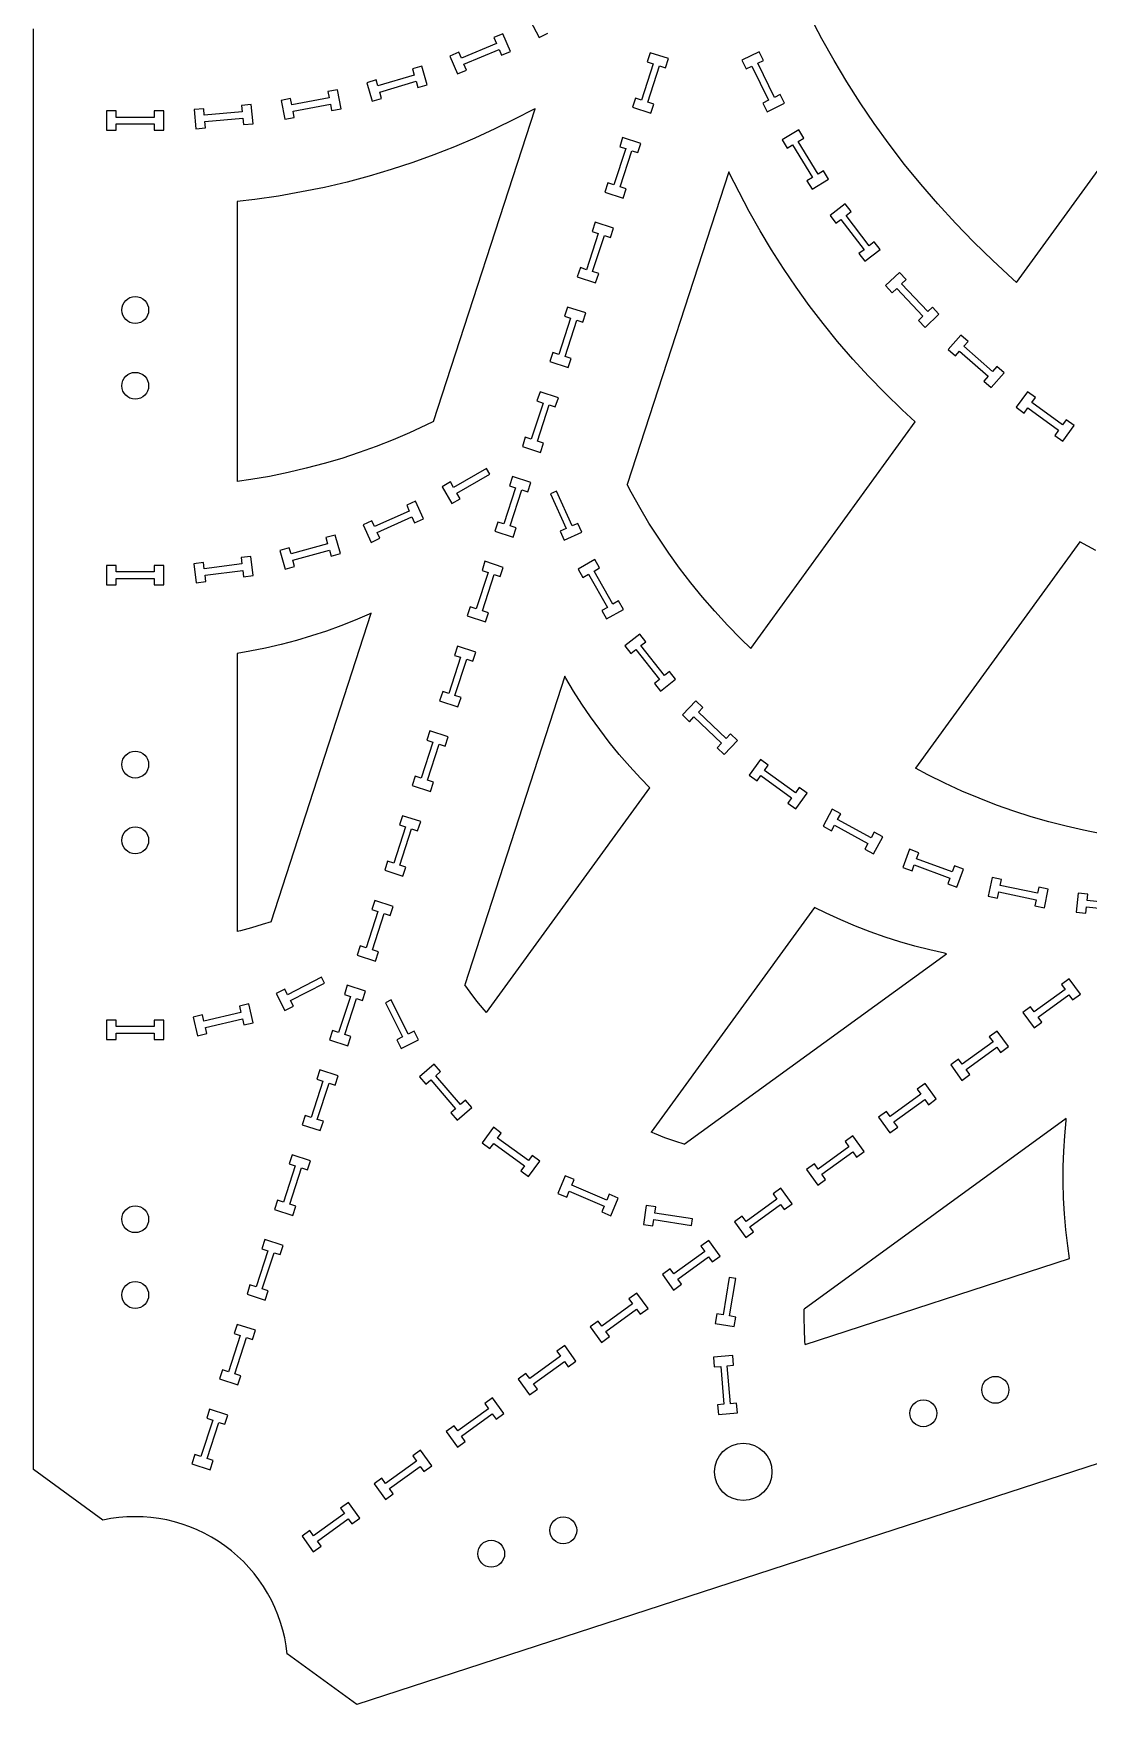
# Model space of a CAD drawing. Header units: inches. Extents: x 4 to 84.1, y 3.9 to 96.4.
# Drawn here: x 4 to 14.36, y 52.66 to 69.06 of the extents above; entities that cross this region are included whole.
import ezdxf

# ---------------------------------------------------------------- set-up
doc = ezdxf.new("R2010")
doc.units = ezdxf.units.IN
doc.layers.add('red', color=1, linetype='CONTINUOUS')

msp = doc.modelspace()

# ---------------------------------------------------------------- linework, layer by layer
for p, q in [((8.878, 69.186), (8.967, 69.019)), ((8.548, 68.962), (8.203, 68.817)), ((8.228, 68.758), (8.573, 68.903)), ((8.611, 69.057), (8.523, 69.02)), ((8.523, 69.02), (8.548, 68.962)), ((8.573, 68.903), (8.597, 68.846)), ((8.685, 68.882), (8.611, 69.057)), ((8.967, 69.019), (9.051, 69.064)), ((7.814, 68.738), (7.723, 68.711)), ((7.868, 68.557), (7.814, 68.738)), ((8.179, 68.875), (8.091, 68.838)), ((8.091, 68.838), (8.165, 68.664)), ((8.203, 68.817), (8.179, 68.875)), ((8.253, 68.701), (8.228, 68.758)), ((8.597, 68.846), (8.685, 68.882)), ((10.087, 68.761), (9.972, 68.406)), ((10.057, 68.871), (10.028, 68.78)), ((10.028, 68.78), (10.087, 68.761)), ((10.033, 68.386), (10.148, 68.741)), ((10.237, 68.813), (10.057, 68.871)), ((10.148, 68.741), (10.208, 68.722)), ((10.208, 68.722), (10.237, 68.813)), ((11.129, 68.881), (10.959, 68.798)), ((10.959, 68.798), (11.001, 68.712)), ((11.001, 68.712), (11.057, 68.74)), ((11.057, 68.74), (11.221, 68.404)), ((11.114, 68.768), (11.171, 68.795)), ((11.278, 68.432), (11.114, 68.768)), ((11.171, 68.795), (11.129, 68.881)), ((7.365, 68.604), (7.274, 68.576)), ((7.274, 68.576), (7.328, 68.395)), ((7.383, 68.544), (7.365, 68.604)), ((7.741, 68.651), (7.383, 68.544)), ((7.401, 68.482), (7.759, 68.59)), ((7.723, 68.711), (7.741, 68.651)), ((7.759, 68.59), (7.777, 68.53)), ((8.165, 68.664), (8.253, 68.701)), ((6.526, 68.42), (6.433, 68.403)), ((6.538, 68.359), (6.526, 68.42)), ((6.905, 68.428), (6.538, 68.359)), ((6.987, 68.507), (6.893, 68.489)), ((6.893, 68.489), (6.905, 68.428)), ((7.022, 68.321), (6.987, 68.507)), ((7.328, 68.395), (7.419, 68.422)), ((7.419, 68.422), (7.401, 68.482)), ((7.777, 68.53), (7.868, 68.557)), ((9.913, 68.425), (9.883, 68.335)), ((9.972, 68.406), (9.913, 68.425)), ((11.335, 68.46), (11.278, 68.432)), ((11.376, 68.374), (11.335, 68.46)), ((4.813, 68.299), (4.718, 68.299)), ((4.718, 68.299), (4.718, 68.11)), ((4.813, 68.236), (4.813, 68.299)), ((5.282, 68.299), (5.187, 68.299)), ((5.187, 68.299), (5.187, 68.236)), ((5.282, 68.11), (5.282, 68.299)), ((5.673, 68.321), (5.578, 68.312)), ((5.578, 68.312), (5.595, 68.124)), ((5.678, 68.258), (5.673, 68.321)), ((6.05, 68.292), (5.678, 68.258)), ((6.14, 68.363), (6.045, 68.354)), ((6.045, 68.354), (6.05, 68.292)), ((6.157, 68.174), (6.14, 68.363)), ((6.433, 68.403), (6.468, 68.217)), ((6.55, 68.296), (6.917, 68.365)), ((6.561, 68.235), (6.55, 68.296)), ((6.917, 68.365), (6.928, 68.304)), ((6.928, 68.304), (7.022, 68.321)), ((9.883, 68.335), (10.063, 68.276)), ((10.092, 68.367), (10.033, 68.386)), ((10.063, 68.276), (10.092, 68.367)), ((11.221, 68.404), (11.165, 68.377)), ((11.165, 68.377), (11.207, 68.291)), ((11.207, 68.291), (11.376, 68.374)), ((4.718, 68.11), (4.813, 68.11)), ((5.187, 68.236), (4.813, 68.236)), ((4.813, 68.11), (4.813, 68.172)), ((4.813, 68.172), (5.187, 68.172)), ((5.187, 68.172), (5.187, 68.11)), ((5.187, 68.11), (5.282, 68.11)), ((5.595, 68.124), (5.69, 68.132)), ((5.684, 68.195), (6.056, 68.228)), ((5.69, 68.132), (5.684, 68.195)), ((6.056, 68.228), (6.062, 68.166)), ((6.062, 68.166), (6.157, 68.174)), ((6.468, 68.217), (6.561, 68.235)), ((11.516, 68.113), (11.355, 68.015)), ((11.566, 68.031), (11.516, 68.113)), ((9.817, 67.929), (9.702, 67.574)), ((9.787, 68.039), (9.758, 67.948)), ((9.758, 67.948), (9.817, 67.929)), ((9.967, 67.98), (9.787, 68.039)), ((9.937, 67.89), (9.967, 67.98)), ((11.355, 68.015), (11.404, 67.933)), ((11.404, 67.933), (11.457, 67.966)), ((11.457, 67.966), (11.651, 67.646)), ((11.512, 67.999), (11.566, 68.031)), ((11.706, 67.679), (11.512, 67.999)), ((9.762, 67.554), (9.878, 67.909)), ((9.878, 67.909), (9.937, 67.89)), ((9.642, 67.593), (9.613, 67.502)), ((9.702, 67.574), (9.642, 67.593)), ((11.651, 67.646), (11.597, 67.614)), ((11.597, 67.614), (11.647, 67.532)), ((11.647, 67.532), (11.808, 67.63)), ((11.759, 67.712), (11.706, 67.679)), ((11.808, 67.63), (11.759, 67.712)), ((9.613, 67.502), (9.792, 67.444)), ((9.822, 67.535), (9.762, 67.554)), ((9.792, 67.444), (9.822, 67.535)), ((11.974, 67.386), (11.824, 67.272)), ((11.824, 67.272), (11.881, 67.196)), ((12.032, 67.311), (11.974, 67.386)), ((11.982, 67.273), (12.032, 67.311)), ((12.208, 66.976), (11.982, 67.273)), ((9.547, 67.097), (9.431, 66.741)), ((9.517, 67.207), (9.487, 67.116)), ((9.487, 67.116), (9.547, 67.097)), ((9.696, 67.148), (9.517, 67.207)), ((9.667, 67.058), (9.696, 67.148)), ((11.881, 67.196), (11.931, 67.234)), ((11.931, 67.234), (12.158, 66.937)), ((9.492, 66.722), (9.608, 67.077)), ((9.608, 67.077), (9.667, 67.058)), ((12.158, 66.937), (12.108, 66.899)), ((12.166, 66.823), (12.316, 66.938)), ((12.258, 67.014), (12.208, 66.976)), ((12.316, 66.938), (12.258, 67.014)), ((12.108, 66.899), (12.166, 66.823)), ((9.372, 66.761), (9.342, 66.67)), ((9.342, 66.67), (9.522, 66.612)), ((9.431, 66.741), (9.372, 66.761)), ((9.552, 66.702), (9.492, 66.722)), ((9.522, 66.612), (9.552, 66.702)), ((12.507, 66.713), (12.37, 66.584)), ((12.573, 66.644), (12.507, 66.713)), ((12.527, 66.601), (12.573, 66.644)), ((12.37, 66.584), (12.435, 66.514)), ((12.435, 66.514), (12.481, 66.557)), ((12.481, 66.557), (12.737, 66.286)), ((12.784, 66.33), (12.527, 66.601)), ((9.246, 66.374), (9.217, 66.284)), ((9.217, 66.284), (9.276, 66.265)), ((9.426, 66.316), (9.246, 66.374)), ((9.397, 66.225), (9.426, 66.316)), ((12.737, 66.286), (12.692, 66.243)), ((12.757, 66.173), (12.894, 66.303)), ((12.829, 66.372), (12.784, 66.33)), ((12.894, 66.303), (12.829, 66.372)), ((9.276, 66.265), (9.161, 65.909)), ((9.222, 65.89), (9.337, 66.245)), ((9.337, 66.245), (9.397, 66.225)), ((12.692, 66.243), (12.757, 66.173)), ((13.108, 66.099), (12.983, 65.956)), ((12.983, 65.956), (13.055, 65.894)), ((13.18, 66.036), (13.108, 66.099)), ((13.138, 65.989), (13.18, 66.036)), ((13.42, 65.743), (13.138, 65.989)), ((9.101, 65.929), (9.072, 65.838)), ((9.072, 65.838), (9.252, 65.78)), ((9.161, 65.909), (9.101, 65.929)), ((9.281, 65.87), (9.222, 65.89)), ((9.252, 65.78), (9.281, 65.87)), ((13.055, 65.894), (13.096, 65.941)), ((13.096, 65.941), (13.378, 65.695)), ((13.461, 65.79), (13.42, 65.743)), ((13.533, 65.727), (13.461, 65.79)), ((13.378, 65.695), (13.336, 65.648)), ((13.336, 65.648), (13.408, 65.585)), ((13.408, 65.585), (13.533, 65.727)), ((8.976, 65.542), (8.946, 65.452)), ((9.156, 65.484), (8.976, 65.542)), ((9.126, 65.393), (9.156, 65.484)), ((13.764, 65.543), (13.653, 65.39)), ((13.841, 65.487), (13.764, 65.543)), ((13.805, 65.436), (13.841, 65.487)), ((9.006, 65.432), (8.89, 65.077)), ((8.946, 65.452), (9.006, 65.432)), ((8.951, 65.057), (9.067, 65.413)), ((9.067, 65.413), (9.126, 65.393)), ((13.653, 65.39), (13.73, 65.334)), ((13.73, 65.334), (13.767, 65.384)), ((13.767, 65.384), (14.069, 65.165)), ((14.107, 65.217), (13.805, 65.436)), ((14.069, 65.165), (14.032, 65.114)), ((14.144, 65.267), (14.107, 65.217)), ((14.11, 65.058), (14.221, 65.211)), ((14.221, 65.211), (14.144, 65.267)), ((8.831, 65.096), (8.802, 65.006)), ((8.802, 65.006), (8.981, 64.947)), ((8.89, 65.077), (8.831, 65.096)), ((9.011, 65.038), (8.951, 65.057)), ((8.981, 64.947), (9.011, 65.038)), ((14.032, 65.114), (14.11, 65.058)), ((8.095, 64.657), (8.013, 64.609)), ((8.127, 64.603), (8.095, 64.657)), ((8.45, 64.79), (8.127, 64.603)), ((8.159, 64.548), (8.482, 64.734)), ((8.482, 64.734), (8.45, 64.79)), ((8.705, 64.71), (8.676, 64.619)), ((8.885, 64.652), (8.705, 64.71)), ((8.856, 64.561), (8.885, 64.652)), ((8.013, 64.609), (8.108, 64.446)), ((8.108, 64.446), (8.19, 64.493)), ((8.19, 64.493), (8.159, 64.548)), ((8.735, 64.6), (8.62, 64.245)), ((8.676, 64.619), (8.735, 64.6)), ((8.681, 64.225), (8.796, 64.58)), ((8.796, 64.58), (8.856, 64.561)), ((9.139, 64.566), (9.08, 64.54)), ((9.08, 64.54), (9.232, 64.199)), ((9.29, 64.225), (9.139, 64.566)), ((7.691, 64.372), (7.351, 64.219)), ((7.377, 64.161), (7.718, 64.314)), ((7.753, 64.469), (7.666, 64.429)), ((7.666, 64.429), (7.691, 64.372)), ((7.718, 64.314), (7.743, 64.257)), ((7.83, 64.296), (7.753, 64.469)), ((7.325, 64.276), (7.238, 64.237)), ((7.238, 64.237), (7.316, 64.064)), ((7.351, 64.219), (7.325, 64.276)), ((7.403, 64.104), (7.377, 64.161)), ((7.743, 64.257), (7.83, 64.296)), ((8.561, 64.264), (8.531, 64.174)), ((8.531, 64.174), (8.711, 64.115)), ((8.62, 64.245), (8.561, 64.264)), ((8.74, 64.206), (8.681, 64.225)), ((8.711, 64.115), (8.74, 64.206)), ((9.232, 64.199), (9.175, 64.173)), ((9.175, 64.173), (9.214, 64.086)), ((9.214, 64.086), (9.386, 64.163)), ((9.348, 64.25), (9.29, 64.225)), ((9.386, 64.163), (9.348, 64.25)), ((6.513, 64.01), (6.421, 63.984)), ((6.421, 63.984), (6.472, 63.802)), ((6.53, 63.95), (6.513, 64.01)), ((6.889, 64.05), (6.53, 63.95)), ((6.547, 63.888), (6.907, 63.989)), ((6.964, 64.136), (6.873, 64.111)), ((6.873, 64.111), (6.889, 64.05)), ((6.907, 63.989), (6.924, 63.929)), ((7.015, 63.954), (6.964, 64.136)), ((7.316, 64.064), (7.403, 64.104)), ((4.813, 63.836), (4.718, 63.836)), ((4.718, 63.836), (4.718, 63.647)), ((4.813, 63.774), (4.813, 63.836)), ((5.282, 63.836), (5.187, 63.836)), ((5.187, 63.836), (5.187, 63.774)), ((5.282, 63.647), (5.282, 63.836)), ((5.67, 63.867), (5.575, 63.855)), ((5.575, 63.855), (5.599, 63.667)), ((5.678, 63.805), (5.67, 63.867)), ((6.048, 63.853), (5.678, 63.805)), ((6.134, 63.927), (6.04, 63.915)), ((6.04, 63.915), (6.048, 63.853)), ((6.159, 63.74), (6.134, 63.927)), ((6.472, 63.802), (6.564, 63.828)), ((6.564, 63.828), (6.547, 63.888)), ((6.924, 63.929), (7.015, 63.954)), ((8.435, 63.878), (8.406, 63.787)), ((8.615, 63.819), (8.435, 63.878)), ((8.585, 63.729), (8.615, 63.819)), ((9.514, 63.896), (9.35, 63.802)), ((9.561, 63.813), (9.514, 63.896)), ((5.187, 63.774), (4.813, 63.774)), ((4.813, 63.647), (4.813, 63.71)), ((4.813, 63.71), (5.187, 63.71)), ((5.187, 63.71), (5.187, 63.647)), ((5.599, 63.667), (5.694, 63.679)), ((5.686, 63.741), (6.056, 63.789)), ((5.694, 63.679), (5.686, 63.741)), ((6.056, 63.789), (6.064, 63.727)), ((6.064, 63.727), (6.159, 63.74)), ((8.465, 63.768), (8.35, 63.413)), ((8.406, 63.787), (8.465, 63.768)), ((8.411, 63.393), (8.526, 63.748)), ((8.526, 63.748), (8.585, 63.729)), ((9.35, 63.802), (9.397, 63.72)), ((9.397, 63.72), (9.452, 63.751)), ((9.452, 63.751), (9.637, 63.426)), ((9.507, 63.782), (9.561, 63.813)), ((9.692, 63.458), (9.507, 63.782)), ((4.718, 63.647), (4.813, 63.647)), ((5.187, 63.647), (5.282, 63.647)), ((9.747, 63.489), (9.692, 63.458)), ((9.794, 63.406), (9.747, 63.489)), ((8.29, 63.432), (8.261, 63.342)), ((8.261, 63.342), (8.441, 63.283)), ((8.35, 63.413), (8.29, 63.432)), ((8.47, 63.374), (8.411, 63.393)), ((8.441, 63.283), (8.47, 63.374)), ((9.637, 63.426), (9.583, 63.395)), ((9.583, 63.395), (9.63, 63.313)), ((9.63, 63.313), (9.794, 63.406)), ((9.957, 63.164), (9.808, 63.047)), ((10.016, 63.089), (9.957, 63.164)), ((8.165, 63.046), (8.135, 62.955)), ((8.344, 62.987), (8.165, 63.046)), ((9.808, 63.047), (9.868, 62.972)), ((9.868, 62.972), (9.917, 63.011)), ((9.917, 63.011), (10.148, 62.718)), ((9.967, 63.051), (10.016, 63.089)), ((10.199, 62.758), (9.967, 63.051)), ((8.195, 62.936), (8.079, 62.581)), ((8.135, 62.955), (8.195, 62.936)), ((8.14, 62.561), (8.256, 62.916)), ((8.256, 62.916), (8.315, 62.897)), ((8.315, 62.897), (8.344, 62.987)), ((10.148, 62.718), (10.099, 62.679)), ((10.099, 62.679), (10.158, 62.605)), ((10.158, 62.605), (10.307, 62.722)), ((10.248, 62.797), (10.199, 62.758)), ((10.307, 62.722), (10.248, 62.797)), ((8.02, 62.6), (7.99, 62.509)), ((7.99, 62.509), (8.17, 62.451)), ((8.079, 62.581), (8.02, 62.6)), ((8.2, 62.542), (8.14, 62.561)), ((8.17, 62.451), (8.2, 62.542)), ((10.505, 62.507), (10.375, 62.37)), ((10.574, 62.442), (10.505, 62.507)), ((10.375, 62.37), (10.444, 62.304)), ((10.444, 62.304), (10.487, 62.35)), ((10.487, 62.35), (10.759, 62.093)), ((10.531, 62.396), (10.574, 62.442)), ((10.803, 62.14), (10.531, 62.396)), ((7.894, 62.214), (7.865, 62.123)), ((8.074, 62.155), (7.894, 62.214)), ((10.846, 62.185), (10.803, 62.14)), ((10.915, 62.12), (10.846, 62.185)), ((7.924, 62.104), (7.809, 61.748)), ((7.865, 62.123), (7.924, 62.104)), ((7.87, 61.729), (7.985, 62.084)), ((7.985, 62.084), (8.045, 62.065)), ((8.045, 62.065), (8.074, 62.155)), ((10.759, 62.093), (10.716, 62.048)), ((10.716, 62.048), (10.785, 61.982)), ((10.785, 61.982), (10.915, 62.12)), ((11.141, 61.933), (11.03, 61.78)), ((11.218, 61.877), (11.141, 61.933)), ((11.182, 61.826), (11.218, 61.877)), ((7.749, 61.768), (7.72, 61.677)), ((7.809, 61.748), (7.749, 61.768)), ((7.929, 61.709), (7.87, 61.729)), ((7.9, 61.619), (7.929, 61.709)), ((11.03, 61.78), (11.107, 61.724)), ((11.107, 61.724), (11.144, 61.774)), ((11.144, 61.774), (11.446, 61.555)), ((11.484, 61.606), (11.182, 61.826)), ((7.72, 61.677), (7.9, 61.619)), ((11.446, 61.555), (11.409, 61.504)), ((11.521, 61.657), (11.484, 61.606)), ((11.487, 61.448), (11.598, 61.601)), ((11.598, 61.601), (11.521, 61.657)), ((7.624, 61.381), (7.594, 61.291)), ((7.804, 61.323), (7.624, 61.381)), ((11.409, 61.504), (11.487, 61.448)), ((11.845, 61.444), (11.755, 61.278)), ((11.929, 61.398), (11.845, 61.444)), ((11.899, 61.343), (11.929, 61.398)), ((7.654, 61.271), (7.539, 60.916)), ((7.594, 61.291), (7.654, 61.271)), ((7.599, 60.896), (7.715, 61.252)), ((7.715, 61.252), (7.774, 61.232)), ((7.774, 61.232), (7.804, 61.323)), ((11.755, 61.278), (11.839, 61.232)), ((11.839, 61.232), (11.869, 61.287)), ((11.869, 61.287), (12.196, 61.108)), ((12.227, 61.164), (11.899, 61.343)), ((12.257, 61.219), (12.227, 61.164)), ((12.341, 61.173), (12.257, 61.219)), ((12.196, 61.108), (12.166, 61.053)), ((12.166, 61.053), (12.25, 61.008)), ((12.25, 61.008), (12.341, 61.173)), ((12.606, 61.051), (12.54, 60.874)), ((12.695, 61.018), (12.606, 61.051)), ((7.479, 60.936), (7.45, 60.845)), ((7.539, 60.916), (7.479, 60.936)), ((7.659, 60.877), (7.599, 60.896)), ((7.629, 60.787), (7.659, 60.877)), ((12.54, 60.874), (12.63, 60.841)), ((12.63, 60.841), (12.651, 60.899)), ((12.651, 60.899), (13.002, 60.769)), ((12.674, 60.959), (12.695, 61.018)), ((13.024, 60.829), (12.674, 60.959)), ((13.046, 60.888), (13.024, 60.829)), ((13.135, 60.855), (13.046, 60.888)), ((7.45, 60.845), (7.629, 60.787)), ((13.002, 60.769), (12.98, 60.711)), ((12.98, 60.711), (13.069, 60.678)), ((13.069, 60.678), (13.135, 60.855)), ((13.416, 60.775), (13.377, 60.59)), ((13.509, 60.756), (13.416, 60.775)), ((13.496, 60.695), (13.509, 60.756)), ((7.354, 60.549), (7.324, 60.459)), ((7.533, 60.491), (7.354, 60.549)), ((13.377, 60.59), (13.47, 60.571)), ((13.47, 60.571), (13.483, 60.632)), ((13.483, 60.632), (13.849, 60.556)), ((13.862, 60.619), (13.496, 60.695)), ((13.849, 60.556), (13.836, 60.495)), ((13.875, 60.68), (13.862, 60.619)), ((13.968, 60.66), (13.875, 60.68)), ((13.929, 60.475), (13.968, 60.66)), ((14.261, 60.621), (14.242, 60.433)), ((14.356, 60.611), (14.261, 60.621)), ((14.35, 60.549), (14.356, 60.611)), ((14.721, 60.51), (14.35, 60.549)), ((7.384, 60.439), (7.268, 60.084)), ((7.324, 60.459), (7.384, 60.439)), ((7.329, 60.064), (7.444, 60.42)), ((7.444, 60.42), (7.504, 60.4)), ((7.504, 60.4), (7.533, 60.491)), ((13.836, 60.495), (13.929, 60.475)), ((14.242, 60.433), (14.336, 60.423)), ((14.336, 60.423), (14.343, 60.485)), ((14.343, 60.485), (14.714, 60.447)), ((7.209, 60.103), (7.179, 60.013)), ((7.268, 60.084), (7.209, 60.103)), ((7.388, 60.045), (7.329, 60.064)), ((7.359, 59.954), (7.388, 60.045)), ((7.179, 60.013), (7.359, 59.954)), ((6.829, 59.795), (6.497, 59.624)), ((6.526, 59.567), (6.858, 59.738)), ((6.858, 59.738), (6.829, 59.795)), ((7.083, 59.717), (7.054, 59.626)), ((7.263, 59.659), (7.083, 59.717)), ((14.173, 59.781), (14.096, 59.725)), ((14.096, 59.725), (14.133, 59.675)), ((14.284, 59.628), (14.173, 59.781)), ((6.468, 59.679), (6.383, 59.635)), ((6.383, 59.635), (6.47, 59.468)), ((6.497, 59.624), (6.468, 59.679)), ((6.555, 59.511), (6.526, 59.567)), ((7.113, 59.607), (6.998, 59.252)), ((7.054, 59.626), (7.113, 59.607)), ((7.059, 59.232), (7.174, 59.587)), ((7.174, 59.587), (7.233, 59.568)), ((7.233, 59.568), (7.263, 59.659)), ((7.515, 59.572), (7.458, 59.544)), ((7.682, 59.238), (7.515, 59.572)), ((14.133, 59.675), (13.83, 59.455)), ((13.868, 59.403), (14.17, 59.623)), ((14.17, 59.623), (14.207, 59.572)), ((14.207, 59.572), (14.284, 59.628)), ((5.66, 59.426), (5.568, 59.404)), ((5.568, 59.404), (5.611, 59.22)), ((5.675, 59.365), (5.66, 59.426)), ((6.038, 59.45), (5.675, 59.365)), ((5.689, 59.302), (6.053, 59.388)), ((6.117, 59.533), (6.024, 59.511)), ((6.024, 59.511), (6.038, 59.45)), ((6.053, 59.388), (6.067, 59.327)), ((6.16, 59.349), (6.117, 59.533)), ((6.47, 59.468), (6.555, 59.511)), ((7.458, 59.544), (7.625, 59.21)), ((13.794, 59.506), (13.717, 59.45)), ((13.717, 59.45), (13.828, 59.297)), ((13.83, 59.455), (13.794, 59.506)), ((13.905, 59.353), (13.868, 59.403)), ((4.813, 59.374), (4.718, 59.374)), ((4.718, 59.374), (4.718, 59.185)), ((4.813, 59.311), (4.813, 59.374)), ((5.187, 59.311), (4.813, 59.311)), ((4.813, 59.185), (4.813, 59.247)), ((4.813, 59.247), (5.187, 59.247)), ((5.282, 59.374), (5.187, 59.374)), ((5.187, 59.374), (5.187, 59.311)), ((5.187, 59.247), (5.187, 59.185)), ((5.282, 59.185), (5.282, 59.374)), ((5.611, 59.22), (5.704, 59.242)), ((5.704, 59.242), (5.689, 59.302)), ((6.067, 59.327), (6.16, 59.349)), ((6.938, 59.271), (6.909, 59.181)), ((6.998, 59.252), (6.938, 59.271)), ((7.118, 59.213), (7.059, 59.232)), ((7.738, 59.266), (7.682, 59.238)), ((7.781, 59.181), (7.738, 59.266)), ((13.465, 59.267), (13.388, 59.211)), ((13.576, 59.114), (13.465, 59.267)), ((13.828, 59.297), (13.905, 59.353)), ((4.718, 59.185), (4.813, 59.185)), ((5.187, 59.185), (5.282, 59.185)), ((6.909, 59.181), (7.089, 59.122)), ((7.089, 59.122), (7.118, 59.213)), ((7.625, 59.21), (7.569, 59.182)), ((7.569, 59.182), (7.612, 59.097)), ((7.612, 59.097), (7.781, 59.181)), ((13.425, 59.16), (13.123, 58.941)), ((13.16, 58.889), (13.462, 59.109)), ((13.388, 59.211), (13.425, 59.16)), ((13.462, 59.109), (13.499, 59.058)), ((13.499, 59.058), (13.576, 59.114)), ((7.936, 58.941), (7.793, 58.818)), ((7.998, 58.869), (7.936, 58.941)), ((13.086, 58.991), (13.009, 58.935)), ((13.009, 58.935), (13.12, 58.783)), ((13.123, 58.941), (13.086, 58.991)), ((6.843, 58.775), (6.727, 58.42)), ((6.813, 58.885), (6.783, 58.794)), ((6.783, 58.794), (6.843, 58.775)), ((6.788, 58.4), (6.904, 58.755)), ((6.992, 58.826), (6.813, 58.885)), ((6.904, 58.755), (6.963, 58.736)), ((6.963, 58.736), (6.992, 58.826)), ((7.793, 58.818), (7.855, 58.746)), ((7.855, 58.746), (7.903, 58.787)), ((7.903, 58.787), (8.147, 58.504)), ((7.951, 58.828), (7.998, 58.869)), ((8.195, 58.546), (7.951, 58.828)), ((12.757, 58.753), (12.68, 58.697)), ((12.868, 58.6), (12.757, 58.753)), ((13.12, 58.783), (13.197, 58.839)), ((13.197, 58.839), (13.16, 58.889)), ((8.243, 58.587), (8.195, 58.546)), ((8.305, 58.515), (8.243, 58.587)), ((12.717, 58.646), (12.415, 58.427)), ((12.452, 58.375), (12.754, 58.594)), ((12.68, 58.697), (12.717, 58.646)), ((12.754, 58.594), (12.791, 58.544)), ((12.791, 58.544), (12.868, 58.6)), ((6.668, 58.439), (6.638, 58.348)), ((6.727, 58.42), (6.668, 58.439)), ((8.147, 58.504), (8.1, 58.463)), ((8.1, 58.463), (8.162, 58.391)), ((8.162, 58.391), (8.305, 58.515)), ((12.378, 58.477), (12.301, 58.421)), ((12.301, 58.421), (12.412, 58.268)), ((12.415, 58.427), (12.378, 58.477)), ((6.638, 58.348), (6.818, 58.29)), ((6.848, 58.381), (6.788, 58.4)), ((6.818, 58.29), (6.848, 58.381)), ((8.518, 58.322), (8.407, 58.169)), ((8.595, 58.266), (8.518, 58.322)), ((8.559, 58.216), (8.595, 58.266)), ((12.049, 58.238), (11.972, 58.182)), ((12.16, 58.085), (12.049, 58.238)), ((12.412, 58.268), (12.489, 58.324)), ((12.489, 58.324), (12.452, 58.375)), ((8.407, 58.169), (8.484, 58.113)), ((8.484, 58.113), (8.521, 58.164)), ((8.521, 58.164), (8.823, 57.944)), ((8.861, 57.996), (8.559, 58.216)), ((12.009, 58.132), (11.707, 57.912)), ((11.744, 57.861), (12.047, 58.08)), ((11.972, 58.182), (12.009, 58.132)), ((12.047, 58.08), (12.083, 58.029)), ((12.083, 58.029), (12.16, 58.085)), ((6.572, 57.943), (6.457, 57.588)), ((6.542, 58.053), (6.513, 57.962)), ((6.513, 57.962), (6.572, 57.943)), ((6.518, 57.568), (6.633, 57.923)), ((6.722, 57.994), (6.542, 58.053)), ((6.633, 57.923), (6.693, 57.904)), ((6.693, 57.904), (6.722, 57.994)), ((8.823, 57.944), (8.786, 57.894)), ((8.898, 58.047), (8.861, 57.996)), ((8.864, 57.838), (8.975, 57.991)), ((8.975, 57.991), (8.898, 58.047)), ((11.67, 57.963), (11.593, 57.907)), ((11.707, 57.912), (11.67, 57.963)), ((8.786, 57.894), (8.864, 57.838)), ((9.223, 57.847), (9.15, 57.673)), ((9.311, 57.81), (9.223, 57.847)), ((9.287, 57.753), (9.311, 57.81)), ((9.631, 57.608), (9.287, 57.753)), ((11.593, 57.907), (11.704, 57.754)), ((11.704, 57.754), (11.781, 57.81)), ((11.781, 57.81), (11.744, 57.861)), ((6.398, 57.607), (6.368, 57.516)), ((6.457, 57.588), (6.398, 57.607)), ((9.15, 57.673), (9.238, 57.636)), ((9.238, 57.636), (9.262, 57.694)), ((9.262, 57.694), (9.606, 57.549)), ((9.655, 57.665), (9.631, 57.608)), ((9.743, 57.628), (9.655, 57.665)), ((9.67, 57.454), (9.743, 57.628)), ((11.301, 57.618), (10.999, 57.398)), ((11.341, 57.724), (11.264, 57.668)), ((11.264, 57.668), (11.301, 57.618)), ((11.452, 57.571), (11.341, 57.724)), ((6.368, 57.516), (6.548, 57.458)), ((6.577, 57.548), (6.518, 57.568)), ((6.548, 57.458), (6.577, 57.548)), ((9.606, 57.549), (9.582, 57.491)), ((9.582, 57.491), (9.67, 57.454)), ((10.019, 57.555), (9.991, 57.368)), ((10.114, 57.541), (10.019, 57.555)), ((10.104, 57.479), (10.114, 57.541)), ((10.473, 57.423), (10.104, 57.479)), ((10.464, 57.359), (10.473, 57.423)), ((10.962, 57.449), (10.885, 57.393)), ((10.999, 57.398), (10.962, 57.449)), ((11.036, 57.346), (11.339, 57.566)), ((11.339, 57.566), (11.375, 57.515)), ((11.375, 57.515), (11.452, 57.571)), ((9.991, 57.368), (10.085, 57.354)), ((10.085, 57.354), (10.095, 57.416)), ((10.095, 57.416), (10.464, 57.359)), ((10.885, 57.393), (10.996, 57.24)), ((10.996, 57.24), (11.073, 57.296)), ((11.073, 57.296), (11.036, 57.346)), ((6.302, 57.111), (6.187, 56.755)), ((6.272, 57.221), (6.243, 57.13)), ((6.243, 57.13), (6.302, 57.111)), ((6.247, 56.736), (6.363, 57.091)), ((6.452, 57.162), (6.272, 57.221)), ((6.363, 57.091), (6.422, 57.072)), ((6.422, 57.072), (6.452, 57.162)), ((10.593, 57.103), (10.291, 56.884)), ((10.633, 57.21), (10.556, 57.154)), ((10.556, 57.154), (10.593, 57.103)), ((10.745, 57.057), (10.633, 57.21)), ((10.254, 56.934), (10.177, 56.878)), ((10.291, 56.884), (10.254, 56.934)), ((10.329, 56.832), (10.631, 57.051)), ((10.631, 57.051), (10.667, 57.001)), ((10.667, 57.001), (10.745, 57.057)), ((6.127, 56.775), (6.098, 56.684)), ((6.187, 56.755), (6.127, 56.775)), ((10.177, 56.878), (10.288, 56.725)), ((10.288, 56.725), (10.365, 56.781)), ((10.365, 56.781), (10.329, 56.832)), ((10.834, 56.849), (10.774, 56.481)), ((10.898, 56.839), (10.834, 56.849)), ((10.837, 56.47), (10.898, 56.839)), ((6.098, 56.684), (6.277, 56.626)), ((6.307, 56.716), (6.247, 56.736)), ((6.277, 56.626), (6.307, 56.716)), ((9.926, 56.695), (9.849, 56.639)), ((9.849, 56.639), (9.885, 56.589)), ((10.037, 56.543), (9.926, 56.695)), ((9.885, 56.589), (9.583, 56.369)), ((9.621, 56.318), (9.923, 56.537)), ((9.923, 56.537), (9.96, 56.487)), ((9.96, 56.487), (10.037, 56.543)), ((10.712, 56.491), (10.697, 56.397)), ((10.774, 56.481), (10.712, 56.491)), ((10.899, 56.46), (10.837, 56.47)), ((10.883, 56.366), (10.899, 56.46)), ((6.032, 56.278), (5.916, 55.923)), ((6.002, 56.388), (5.972, 56.298)), ((5.972, 56.298), (6.032, 56.278)), ((6.181, 56.33), (6.002, 56.388)), ((6.152, 56.239), (6.181, 56.33)), ((9.546, 56.42), (9.469, 56.364)), ((9.469, 56.364), (9.58, 56.211)), ((9.583, 56.369), (9.546, 56.42)), ((9.657, 56.267), (9.621, 56.318)), ((10.697, 56.397), (10.883, 56.366)), ((5.977, 55.903), (6.092, 56.259)), ((6.092, 56.259), (6.152, 56.239)), ((9.218, 56.181), (9.141, 56.125)), ((9.141, 56.125), (9.177, 56.075)), ((9.329, 56.028), (9.218, 56.181)), ((9.58, 56.211), (9.657, 56.267)), ((5.857, 55.943), (5.827, 55.852)), ((5.916, 55.923), (5.857, 55.943)), ((9.177, 56.075), (8.875, 55.855)), ((8.913, 55.803), (9.215, 56.023)), ((9.215, 56.023), (9.252, 55.972)), ((9.252, 55.972), (9.329, 56.028)), ((10.868, 56.081), (10.679, 56.065)), ((10.679, 56.065), (10.687, 55.97)), ((10.687, 55.97), (10.75, 55.975)), ((10.75, 55.975), (10.781, 55.603)), ((10.813, 55.981), (10.876, 55.986)), ((10.845, 55.608), (10.813, 55.981)), ((10.876, 55.986), (10.868, 56.081)), ((5.827, 55.852), (6.007, 55.794)), ((6.036, 55.884), (5.977, 55.903)), ((6.007, 55.794), (6.036, 55.884)), ((8.838, 55.906), (8.761, 55.85)), ((8.761, 55.85), (8.872, 55.697)), ((8.875, 55.855), (8.838, 55.906)), ((8.95, 55.753), (8.913, 55.803)), ((8.51, 55.667), (8.433, 55.611)), ((8.621, 55.514), (8.51, 55.667)), ((8.872, 55.697), (8.95, 55.753)), ((10.907, 55.614), (10.845, 55.608)), ((10.915, 55.519), (10.907, 55.614)), ((5.731, 55.556), (5.702, 55.466)), ((5.702, 55.466), (5.761, 55.446)), ((5.911, 55.498), (5.731, 55.556)), ((5.881, 55.407), (5.911, 55.498)), ((8.469, 55.56), (8.167, 55.341)), ((8.205, 55.289), (8.507, 55.508)), ((8.433, 55.611), (8.469, 55.56)), ((8.507, 55.508), (8.544, 55.458)), ((8.544, 55.458), (8.621, 55.514)), ((10.781, 55.603), (10.719, 55.598)), ((10.719, 55.598), (10.727, 55.503)), ((10.727, 55.503), (10.915, 55.519)), ((5.761, 55.446), (5.646, 55.091)), ((5.707, 55.071), (5.822, 55.426)), ((5.822, 55.426), (5.881, 55.407)), ((8.131, 55.391), (8.054, 55.335)), ((8.054, 55.335), (8.165, 55.182)), ((8.167, 55.341), (8.131, 55.391)), ((8.242, 55.238), (8.205, 55.289)), ((7.802, 55.153), (7.725, 55.097)), ((7.913, 55), (7.802, 55.153)), ((8.165, 55.182), (8.242, 55.238)), ((5.586, 55.11), (5.557, 55.02)), ((5.557, 55.02), (5.737, 54.961)), ((5.646, 55.091), (5.586, 55.11)), ((5.766, 55.052), (5.707, 55.071)), ((5.737, 54.961), (5.766, 55.052)), ((7.762, 55.046), (7.459, 54.826)), ((7.497, 54.775), (7.799, 54.994)), ((7.725, 55.097), (7.762, 55.046)), ((7.799, 54.994), (7.836, 54.944)), ((7.836, 54.944), (7.913, 55)), ((7.423, 54.877), (7.346, 54.821)), ((7.346, 54.821), (7.457, 54.668)), ((7.459, 54.826), (7.423, 54.877)), ((7.094, 54.638), (7.017, 54.582)), ((7.205, 54.485), (7.094, 54.638)), ((7.457, 54.668), (7.534, 54.724)), ((7.534, 54.724), (7.497, 54.775)), ((7.054, 54.532), (6.752, 54.312)), ((6.789, 54.26), (7.091, 54.48)), ((7.017, 54.582), (7.054, 54.532)), ((7.091, 54.48), (7.128, 54.429)), ((7.128, 54.429), (7.205, 54.485)), ((6.715, 54.363), (6.638, 54.307)), ((6.638, 54.307), (6.749, 54.154)), ((6.752, 54.312), (6.715, 54.363)), ((6.749, 54.154), (6.826, 54.21)), ((6.826, 54.21), (6.789, 54.26))]:
    msp.add_line(p, q)
for centre, radius in [((5, 66.345), 0.132), ((5, 65.601), 0.132), ((5, 61.883), 0.132), ((5, 61.139), 0.132), ((5, 57.42), 0.132), ((5, 56.676), 0.132), ((13.448, 55.745), 0.132), ((12.74, 55.515), 0.132), ((10.972, 54.94), 0.282), ((9.204, 54.366), 0.132), ((8.496, 54.136), 0.132)]:
    msp.add_circle(centre, radius)
at = {"layer": 'red'}
for p, q in [((4, 67.41), (4, 69.104)), ((11.745, 69.006), (11.632, 69.219)), ((11.864, 68.795), (11.745, 69.006)), ((11.989, 68.586), (11.864, 68.795)), ((13.657, 66.616), (15.276, 68.845)), ((12.121, 68.38), (11.989, 68.586)), ((7.929, 65.25), (8.927, 68.321)), ((8.917, 68.316), (8.726, 68.218)), ((8.927, 68.321), (8.917, 68.316)), ((12.259, 68.175), (12.121, 68.38)), ((8.533, 68.123), (8.336, 68.033)), ((8.726, 68.218), (8.533, 68.123)), ((12.404, 67.974), (12.259, 68.175)), ((8.136, 67.947), (7.932, 67.867)), ((8.336, 68.033), (8.136, 67.947)), ((12.557, 67.775), (12.404, 67.974)), ((7.725, 67.792), (7.513, 67.723)), ((7.932, 67.867), (7.725, 67.792)), ((12.716, 67.579), (12.557, 67.775)), ((7.08, 67.601), (6.859, 67.549)), ((7.299, 67.659), (7.08, 67.601)), ((7.513, 67.723), (7.299, 67.659)), ((10.829, 67.703), (9.831, 64.632)), ((10.833, 67.693), (10.829, 67.703)), ((10.93, 67.502), (10.833, 67.693)), ((6.176, 67.431), (6, 67.41)), ((6.406, 67.464), (6.176, 67.431)), ((6.634, 67.504), (6.406, 67.464)), ((6.859, 67.549), (6.634, 67.504)), ((11.031, 67.311), (10.93, 67.502)), ((12.883, 67.387), (12.716, 67.579)), ((4, 64.661), (4, 67.41)), ((6, 67.41), (6, 64.661)), ((11.137, 67.123), (11.031, 67.311)), ((13.056, 67.197), (12.883, 67.387)), ((11.249, 66.936), (11.137, 67.123)), ((13.236, 67.012), (13.056, 67.197)), ((11.367, 66.751), (11.249, 66.936)), ((13.423, 66.83), (13.236, 67.012)), ((13.615, 66.652), (13.423, 66.83)), ((11.49, 66.569), (11.367, 66.751)), ((13.657, 66.616), (13.615, 66.652)), ((11.62, 66.388), (11.49, 66.569)), ((11.757, 66.211), (11.62, 66.388)), ((11.899, 66.035), (11.757, 66.211)), ((12.048, 65.863), (11.899, 66.035)), ((12.203, 65.694), (12.048, 65.863)), ((12.364, 65.528), (12.203, 65.694)), ((12.531, 65.366), (12.364, 65.528)), ((12.661, 65.246), (12.531, 65.366)), ((7.694, 65.14), (7.532, 65.071)), ((7.853, 65.213), (7.694, 65.14)), ((7.929, 65.25), (7.853, 65.213)), ((11.045, 63.022), (12.661, 65.246)), ((7.368, 65.006), (7.2, 64.945)), ((7.532, 65.071), (7.368, 65.006)), ((6.856, 64.838), (6.68, 64.791)), ((7.03, 64.889), (6.856, 64.838)), ((7.2, 64.945), (7.03, 64.889)), ((4, 62.973), (4, 64.661)), ((6.135, 64.68), (6, 64.661)), ((6.319, 64.712), (6.135, 64.68)), ((6.501, 64.749), (6.319, 64.712)), ((6.68, 64.791), (6.501, 64.749)), ((9.87, 64.557), (9.831, 64.632)), ((9.956, 64.405), (9.87, 64.557)), ((10.046, 64.254), (9.956, 64.405)), ((10.141, 64.105), (10.046, 64.254)), ((10.241, 63.957), (10.141, 64.105)), ((14.279, 64.07), (12.663, 61.846)), ((14.433, 63.983), (14.279, 64.07)), ((10.346, 63.812), (10.241, 63.957)), ((10.456, 63.668), (10.346, 63.812)), ((10.572, 63.527), (10.456, 63.668)), ((10.692, 63.388), (10.572, 63.527)), ((6.334, 60.34), (7.317, 63.368)), ((7.299, 63.359), (7.161, 63.301)), ((7.317, 63.368), (7.299, 63.359)), ((10.817, 63.251), (10.692, 63.388)), ((6.878, 63.194), (6.732, 63.146)), ((7.021, 63.245), (6.878, 63.194)), ((7.161, 63.301), (7.021, 63.245)), ((10.947, 63.117), (10.817, 63.251)), ((6.126, 62.995), (6, 62.973)), ((6.281, 63.026), (6.126, 62.995)), ((6.434, 63.062), (6.281, 63.026)), ((6.584, 63.102), (6.434, 63.062)), ((6.732, 63.146), (6.584, 63.102)), ((11.045, 63.022), (10.947, 63.117)), ((4, 60.244), (4, 62.973)), ((6, 62.973), (6, 60.244)), ((9.219, 62.75), (8.236, 59.722)), ((9.229, 62.732), (9.219, 62.75)), ((9.306, 62.603), (9.229, 62.732)), ((9.387, 62.476), (9.306, 62.603)), ((9.473, 62.35), (9.387, 62.476)), ((9.562, 62.226), (9.473, 62.35)), ((9.656, 62.104), (9.562, 62.226)), ((9.754, 61.983), (9.656, 62.104)), ((9.857, 61.864), (9.754, 61.983)), ((9.964, 61.748), (9.857, 61.864)), ((12.784, 61.782), (12.663, 61.846)), ((10.053, 61.656), (9.964, 61.748)), ((12.952, 61.7), (12.784, 61.782)), ((13.12, 61.623), (12.952, 61.7)), ((8.449, 59.448), (10.053, 61.656)), ((13.29, 61.552), (13.12, 61.623)), ((13.46, 61.486), (13.29, 61.552)), ((13.63, 61.426), (13.46, 61.486)), ((13.801, 61.371), (13.63, 61.426)), ((13.972, 61.321), (13.801, 61.371)), ((14.144, 61.277), (13.972, 61.321)), ((14.315, 61.238), (14.144, 61.277)), ((14.486, 61.203), (14.315, 61.238)), ((11.671, 60.48), (10.067, 58.273)), ((11.786, 60.424), (11.671, 60.48)), ((11.93, 60.359), (11.786, 60.424)), ((4, 54.963), (4, 60.244)), ((6.033, 60.252), (6, 60.244)), ((6.142, 60.281), (6.033, 60.252)), ((6.248, 60.312), (6.142, 60.281)), ((6.334, 60.34), (6.248, 60.312)), ((12.074, 60.298), (11.93, 60.359)), ((12.219, 60.241), (12.074, 60.298)), ((12.365, 60.19), (12.219, 60.241)), ((12.511, 60.143), (12.365, 60.19)), ((12.657, 60.101), (12.511, 60.143)), ((12.803, 60.063), (12.657, 60.101)), ((12.949, 60.03), (12.803, 60.063)), ((10.393, 58.155), (12.969, 60.026)), ((12.969, 60.026), (12.949, 60.03)), ((8.288, 59.65), (8.236, 59.722)), ((8.356, 59.561), (8.288, 59.65)), ((8.427, 59.474), (8.356, 59.561)), ((8.449, 59.448), (8.427, 59.474)), ((14.144, 58.408), (11.569, 56.537)), ((14.142, 58.388), (14.144, 58.408)), ((10.099, 58.26), (10.067, 58.273)), ((10.203, 58.219), (10.099, 58.26)), ((14.119, 58.088), (14.129, 58.238)), ((14.129, 58.238), (14.142, 58.388)), ((10.308, 58.182), (10.203, 58.219)), ((10.393, 58.155), (10.308, 58.182)), ((14.114, 57.936), (14.119, 58.088)), ((14.114, 57.782), (14.114, 57.936)), ((14.118, 57.628), (14.114, 57.782)), ((14.127, 57.473), (14.118, 57.628)), ((14.14, 57.316), (14.127, 57.473)), ((14.158, 57.159), (14.14, 57.316)), ((14.176, 57.033), (14.158, 57.159)), ((11.581, 56.19), (14.176, 57.033)), ((11.569, 56.447), (11.569, 56.537)), ((11.572, 56.336), (11.569, 56.447)), ((11.578, 56.224), (11.572, 56.336)), ((11.581, 56.19), (11.578, 56.224)), ((14.794, 55.131), (12.199, 54.288)), ((4.683, 54.466), (4, 54.963)), ((12.199, 54.288), (7.176, 52.655)), ((7.176, 52.655), (6.492, 53.152))]:
    msp.add_line(p, q, dxfattribs=at)
msp.add_arc((5, 53), 1.5, 365.8103, 462.1897, dxfattribs=at)

doc.saveas('drawing.dxf')
